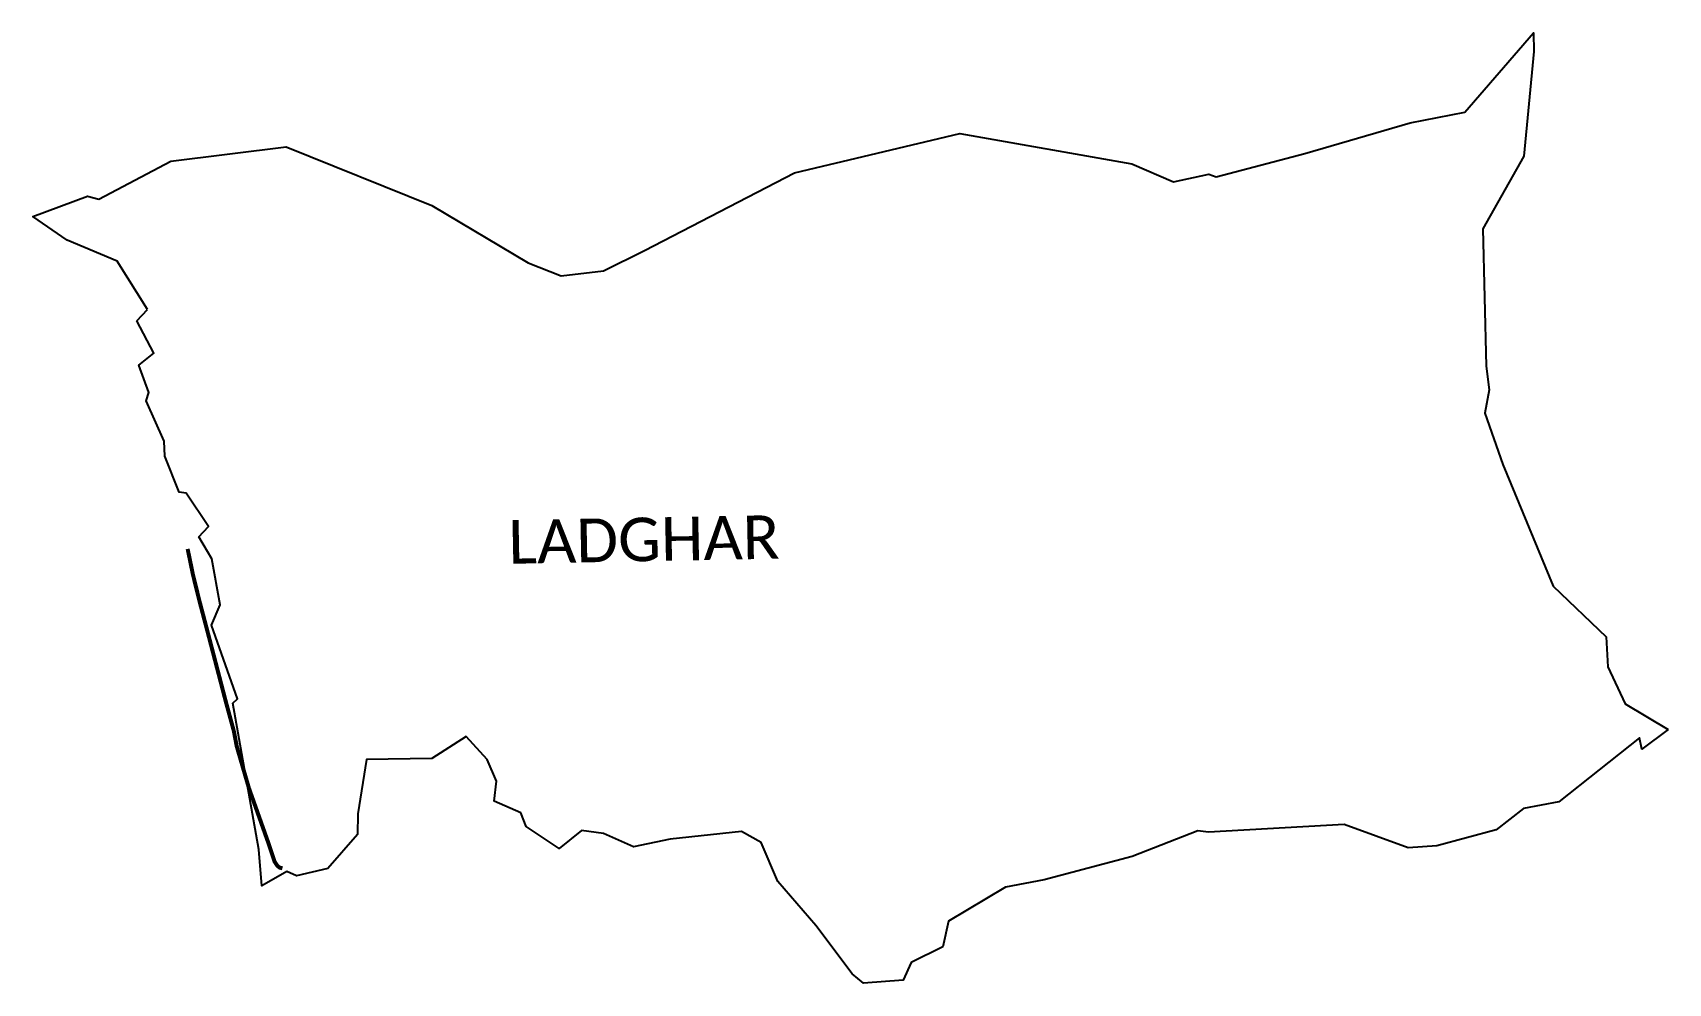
# Model space of a CAD drawing. Header units: metres. Extents: x 301603 to 305682, y 1959509 to 1961879.
import ezdxf

# ---------------------------------------------------------------- set-up
doc = ezdxf.new("R2010")
doc.units = ezdxf.units.M
for name, color, linetype in [('ARTIFICIALLY PROTECTED', 10, 'Continuous'), ('village', 3, 'Continuous'), ('VILLAGE NAME', 250, 'Continuous')]:
    doc.layers.add(name, color=color, linetype=linetype)
doc.styles.get("Standard").update_dxf_attribs({"font": 'calibri.ttf'})

msp = doc.modelspace()

# ---------------------------------------------------------------- linework, layer by layer
at = {"layer": 'ARTIFICIALLY PROTECTED', "const_width": 10, "flags": 128}
msp.add_lwpolyline([(301989.4, 1960592), (302002.5, 1960528.5), (302018.6, 1960463), (302040.1, 1960381.5), (302065.6, 1960283.9), (302084.5, 1960211.5), (302104.6, 1960137.7), (302111.9, 1960099.3), (302142.4, 1959994.8), (302192, 1959855), (302206.6, 1959811.4), (302213.2, 1959801.6), (302218.9, 1959797.1), (302225.8, 1959795.5)], dxfattribs=at)
at = {"layer": 'village', "flags": 128}
msp.add_lwpolyline([(301862.7, 1961160.8), (301889.4, 1961189.4)], dxfattribs=at)
at = {"layer": 'village', "color": 3, "true_color": 0x00ff00}
for points in [[(301889.4, 1961189.4, 0), (301813.4, 1961309.4, 0), (301688.6, 1961362.3, 0), (301603.1, 1961421.3, 0), (301739.9, 1961471.7, 0), (301768, 1961464.4, 0), (301947.7, 1961558.9, 0), (302234.7, 1961594.8, 0), (302598.4, 1961448.3, 0), (302838.4, 1961305.1, 0), (302920.9, 1961273.1, 0), (303026.5, 1961285.9, 0), (303128.9, 1961335.9, 0), (303502.8, 1961530, 0), (303914.9, 1961627.8, 0), (304343.8, 1961552.5, 0), (304447.8, 1961507.5, 0), (304535.9, 1961526.7, 0), (304554.4, 1961519.7, 0), (304775.6, 1961578.3, 0), (305038.3, 1961654.6, 0), (305173.9, 1961681.1, 0), (305345.4, 1961879.4, 0), (305346.6, 1961832.2, 0), (305321.2, 1961571.3, 0), (305219, 1961390.1, 0), (305227.1, 1961047.8, 0), (305235.1, 1960988.6, 0), (305224, 1960930.5, 0), (305269.4, 1960802.4, 0), (305394.6, 1960498.8, 0), (305527, 1960373.1, 0), (305530.7, 1960298.1, 0), (305574.3, 1960205.7, 0), (305681.7, 1960141.2, 0)], [(305681.7, 1960141.2, 0), (305615.4, 1960092.5, 0), (305609.6, 1960120.4, 0), (305408.9, 1959961.4, 0), (305320.4, 1959944.2, 0), (305252.5, 1959891.4, 0), (305104.8, 1959851.5, 0), (305033, 1959846.5, 0), (304873.7, 1959905, 0), (304535.3, 1959885.5, 0), (304508.6, 1959888.6, 0), (304344.9, 1959825.2, 0), (304124.9, 1959766.4, 0), (304029.2, 1959748.3, 0), (303886.9, 1959663.9, 0), (303872.9, 1959599.7, 0), (303793.3, 1959560.5, 0), (303773.9, 1959516.3, 0), (303674.7, 1959508.6, 0), (303646.9, 1959532.2, 0), (303555.6, 1959653, 0), (303461.5, 1959762.6, 0), (303419.8, 1959859.4, 0), (303370.9, 1959887.1, 0), (303192.8, 1959867.9, 0), (303101.1, 1959848.6, 0), (303026.6, 1959882.3, 0), (302971.2, 1959889.8, 0), (302915.6, 1959845.2, 0), (302833.3, 1959899.3, 0), (302820.3, 1959933.7, 0), (302754.2, 1959963.2, 0), (302759.7, 1960012.8, 0), (302736, 1960067.1, 0), (302684, 1960123.9, 0), (302598, 1960069.1, 0), (302435.4, 1960066.9, 0), (302414.2, 1959931.6, 0), (302412.7, 1959879.5, 0), (302339.4, 1959794.9, 0), (302260.6, 1959776.5, 0), (302236.9, 1959787.7, 0), (302174.3, 1959752.1, 0), (302167, 1959842.2, 0), (302101.7, 1960207.5, 0), (302113.9, 1960217.7, 0), (302048.8, 1960402, 0), (302070.5, 1960452.8, 0), (302049.6, 1960567, 0), (302017.3, 1960622.3, 0), (302041.5, 1960648, 0), (301985.6, 1960730.9, 0), (301968.5, 1960733.3, 0), (301932.5, 1960823.4, 0), (301930.8, 1960860.3, 0), (301885.8, 1960961.2, 0), (301893, 1960982, 0), (301867.4, 1961050.4, 0), (301905.5, 1961080.5, 0), (301862.7, 1961160.8, 0)]]:
    msp.add_polyline3d(points, dxfattribs=at)

# ---------------------------------------------------------------- texts
at = {"layer": 'VILLAGE NAME', "insert": (302788.1, 1960663.5), "char_height": 108.75, "attachment_point": 1, "rotation": 1.1028}
msp.add_mtext_dynamic_manual_height_columns('LADGHAR', width=1571.314, gutter_width=543.7, heights=[0], dxfattribs=at)

doc.saveas('drawing.dxf')
